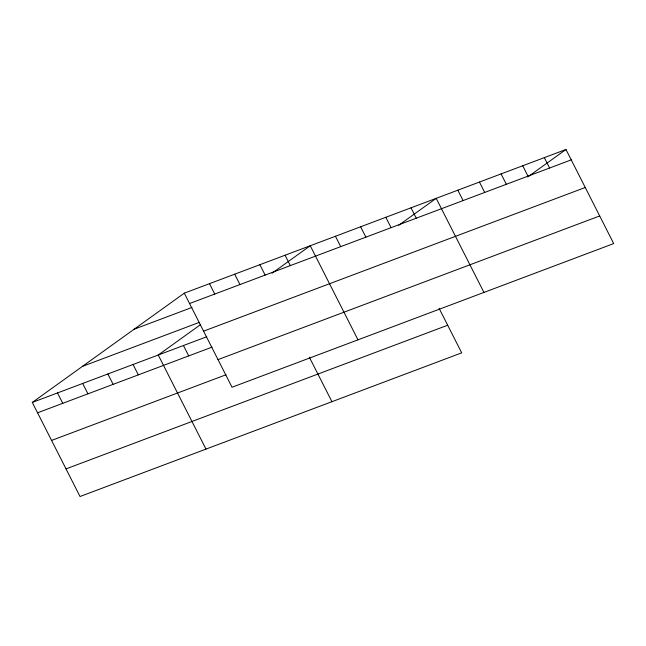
<?xml version="1.0" encoding="UTF-8"?>
<svg xmlns="http://www.w3.org/2000/svg" width="646" height="646" viewBox="0 0 646 646"><rect width="100%" height="100%" fill="white"/><g stroke="black" fill="none" stroke-linecap="round" stroke-linejoin="round"><path stroke-width="0.97" d="M439.11 308.32L461.696 352.845L80.031 496.516L32.3 402.426L184.304 293.155L565.969 149.484L613.7 243.574L232.035 387.245L184.304 293.155M200.446 324.68L158.246 355.017L205.985 449.099M272.031 273.218L310.25 245.746L357.981 339.828M398.776 225.236L436.203 198.338L483.935 292.42M527.75 176.964L565.969 149.484M189.569 303.531L571.234 159.869M134.142 329.218L191.983 307.439M82.462 366.371L199.081 322.467M203.579 331.156L585.244 187.493M32.3 402.426L206.76 336.752M37.565 412.802L212.025 347.128M218.017 359.62L599.682 215.95M51.583 440.427L226.043 374.753M66.021 468.891L447.686 325.221M544.336 157.632L549.609 168.008M522.711 165.772L527.976 176.148M501.086 173.911L506.351 184.288M479.453 182.051L484.718 192.427M457.828 190.19L463.093 200.575M411.009 207.818L416.274 218.195M385.824 217.298L391.088 227.675M360.63 226.778L365.894 237.163M335.444 236.266L340.708 246.643M285.064 255.227L290.329 265.603M309.345 357.165L331.931 401.691M259.87 264.707L265.135 275.091M234.684 274.195L239.949 284.571M209.49 283.675L214.755 294.051M183.44 345.529L188.705 355.914M133.06 364.497L138.325 374.874M107.866 373.977L113.139 384.354M82.68 383.458L87.945 393.842M57.486 392.946L62.759 403.322"/></g></svg>
